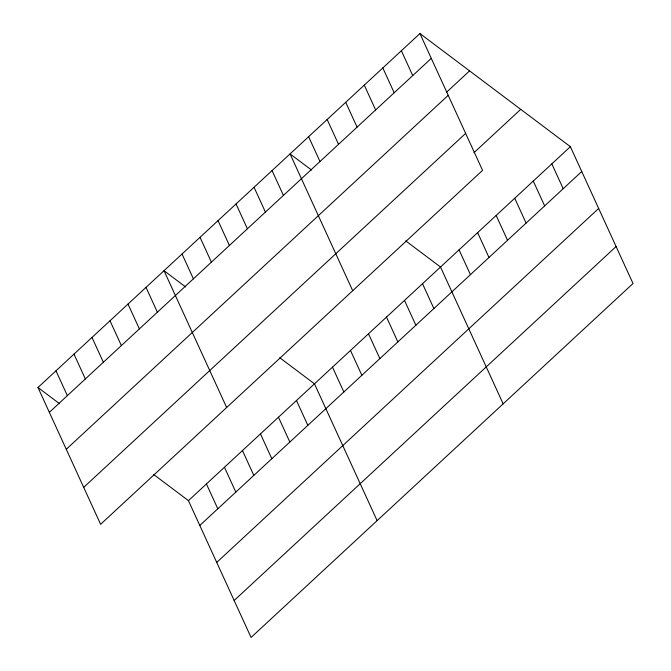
<?xml version="1.0" encoding="UTF-8"?>
<svg xmlns="http://www.w3.org/2000/svg" width="671" height="671" viewBox="0 0 671 671"><rect width="100%" height="100%" fill="white"/><g stroke="black" fill="none" stroke-linecap="round" stroke-linejoin="round"><path stroke-width="1.01" d="M419.929 33.55L482.566 170.359L100.616 524.311L37.979 387.502L419.929 33.55L570.384 146.689L633.021 283.498L251.071 637.45L188.434 500.641L153.684 474.506M49.344 412.329L431.294 58.377M446.576 92.204L469.574 70.883M66.27 449.285L448.211 95.332M83.699 487.364L465.64 133.403M473.986 152.678L520.73 109.348M188.434 500.641L570.384 146.689M199.807 525.468L581.749 171.516M216.725 562.424L598.666 208.463M234.154 600.495L616.104 246.542M311.579 170.073L290.065 153.894L352.703 290.702M405.77 240.897L440.52 267.033L503.158 403.841M185.54 286.878L164.026 270.698L226.655 407.507M279.723 357.702L314.481 383.837L377.119 520.646M37.979 387.502L59.493 403.682M551.83 163.875L563.195 188.702M533.277 181.069L544.651 205.896M514.732 198.264L526.098 223.091M496.179 215.458L507.544 240.285M401.375 50.744L412.74 75.571M477.626 232.644L488.991 257.471M382.822 67.93L394.187 92.757M459.073 249.838L470.438 274.665M364.269 85.125L375.643 109.952M345.724 102.319L357.089 127.146M422.512 283.716L433.885 308.543M327.171 119.513L338.536 144.34M404.512 300.407L415.877 325.234M308.618 136.699L319.983 161.526M386.504 317.089L397.869 341.916M368.496 333.781L379.861 358.608M272.057 170.585L283.422 195.412M350.488 350.463L361.862 375.29M254.057 187.268L265.422 212.095M332.489 367.154L343.854 391.981M236.049 203.959L247.414 228.786M218.041 220.642L229.407 245.469M296.473 400.52L307.838 425.347M200.033 237.324L211.399 262.151M278.465 417.211L289.838 442.038M182.026 254.015L193.399 278.842M260.465 433.894L271.83 458.721M242.457 450.585L253.823 475.412M146.018 287.389L157.383 312.216M224.45 467.268L235.815 492.095M128.01 304.072L139.375 328.899M206.442 483.959L217.807 508.786M110.002 320.763L121.376 345.59M92.002 337.446L103.368 362.273M73.995 354.137L85.36 378.964M55.987 370.82L67.352 395.647"/></g></svg>
